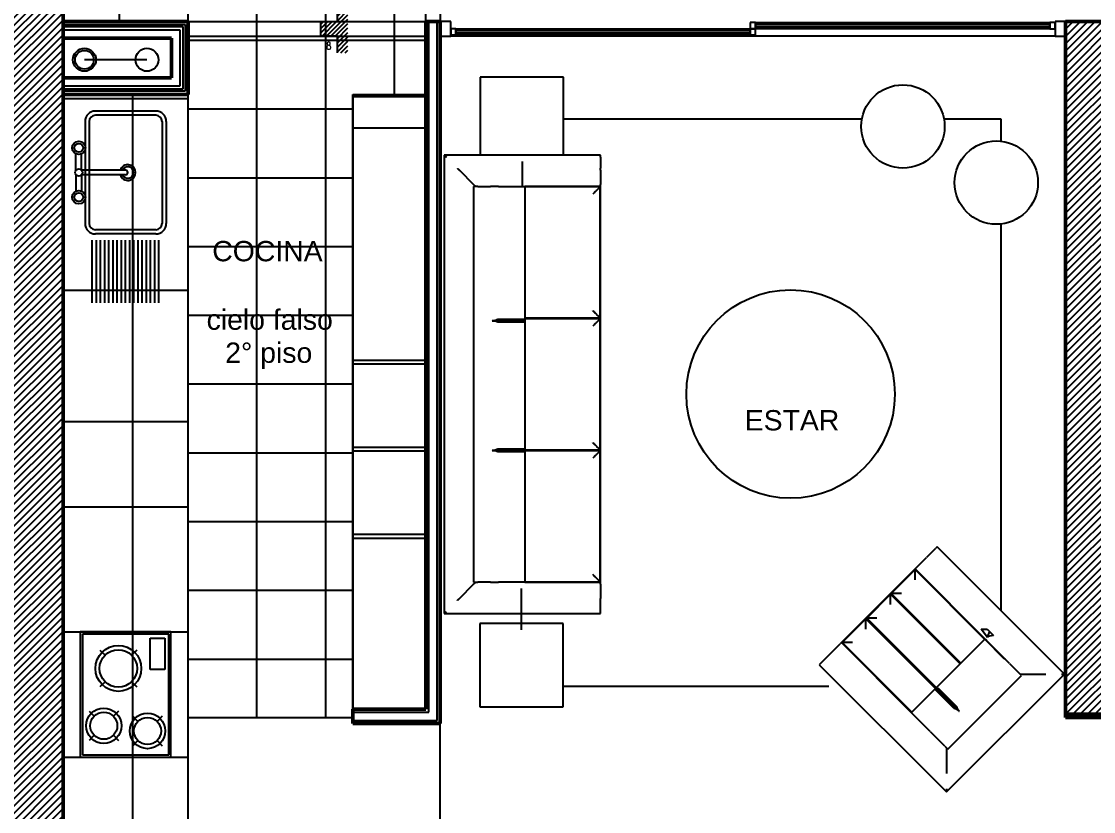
# Model space of a CAD drawing. Header units: millimetres. Extents: x -42700 to 155289, y -7931 to 68797.
# Drawn here: x 13645 to 18790, y 35698 to 39490 of the extents above; entities that cross this region are included whole.
import ezdxf

# ---------------------------------------------------------------- set-up
doc = ezdxf.new("R2010")
doc.units = ezdxf.units.MM
doc.layers.add('01 arquitectura', color=8, linetype='Continuous')
doc.styles.add('Arial_2', font='arial.ttf', dxfattribs={"height": 0.0975})
doc.styles.add('ROMANS', font='romans')

msp = doc.modelspace()

# ---------------------------------------------------------------- hatches: boundary and pattern name
at = {"layer": '01 arquitectura'}
h = msp.add_hatch(dxfattribs=at)
h.set_pattern_fill('_USER', color=9, scale=24.999937, angle=45, style=0, pattern_type=0)
h.set_pattern_definition([(45, (13544.71, 33609.606), (-17.677625, 17.677625), [])])
h.paths.add_polyline_path([(13544.711, 33609.606), (18789.698, 33609.606), (18789.698, 33909.605), (13844.71, 33909.605), (13844.71, 41194.587), (13544.711, 41194.587)])
h = msp.add_hatch(dxfattribs=at)
h.set_pattern_fill('FP_19', color=9, scale=999.9975, style=0, pattern_type=2)
h.set_pattern_definition([(90, (4214.73, 24219.63), (-329.999, 0), []), (180, (4214.73, 24219.63), (0, -329.999), [])])
h.paths.add_polyline_path([(15073.11, 36149.6), (15234.707, 36149.6), (15234.707, 39139.592), (15584.706, 39139.592), (15584.706, 41039.587), (13844.71, 41039.587), (13844.71, 40939.588), (14489.709, 40939.588), (14489.709, 40339.589), (13844.71, 40339.589), (13844.71, 40057.09), (14329.709, 40057.09), (14329.709, 39572.091), (13844.71, 39572.091), (13844.71, 39489.591), (14444.709, 39489.591), (14444.709, 36149.6)])
h = msp.add_hatch(dxfattribs=at)
h.set_pattern_fill('_USER', color=9, scale=14.999962, angle=45, style=0, pattern_type=0)
h.set_pattern_definition([(45, (-111344.258, -91297.096), (-10.6065752, 10.6065752), [])])
h.paths.add_polyline_path([(15210.792, 39569.591), (15160.792, 39569.591), (15160.792, 39489.591), (15080.792, 39489.591), (15080.792, 39419.591), (15160.792, 39419.591), (15160.792, 39339.592), (15210.792, 39339.592)])
h = msp.add_hatch(dxfattribs=at)
h.set_pattern_fill('_USER', color=9, scale=24.999937, angle=45, style=0, pattern_type=0)
h.set_pattern_definition([(45, (18654.698, 36164.6), (-17.67763, 17.67763), [])])
h.paths.add_polyline_path([(18654.698, 36164.599), (18654.698, 39489.591), (18954.697, 39489.591), (18954.697, 36869.598), (18954.697, 36799.598), (18954.697, 36544.599), (18954.697, 36494.599), (18954.697, 36164.599)])

# ---------------------------------------------------------------- linework, layer by layer
at = {"layer": '01 arquitectura', "color": 8, "lineweight": 50}
for p, q in [((13844.71, 33909.605), (13844.71, 41194.587)), ((14444.709, 39489.591), (13844.71, 39489.591)), ((14444.709, 39139.592), (14444.709, 39489.591)), ((15584.706, 39489.591), (15584.706, 36189.599)), ((15654.706, 39489.591), (15584.706, 39489.591)), ((15654.706, 36119.6), (15654.706, 39489.591)), ((18954.697, 39489.591), (18654.698, 39489.591)), ((18654.698, 39489.591), (18654.698, 36164.599)), ((13844.71, 39409.591), (14364.709, 39409.591)), ((14364.709, 39409.591), (14364.709, 39219.592)), ((14364.709, 39219.592), (13844.71, 39219.592)), ((13844.71, 39139.592), (14444.709, 39139.592)), ((15584.706, 36189.599), (15234.707, 36189.599)), ((15234.707, 36189.599), (15234.707, 36119.6)), ((15234.707, 36119.6), (15654.706, 36119.6)), ((18654.698, 36164.599), (18954.697, 36164.599)), ((18654.698, 36164.599), (18654.698, 36149.6)), ((18654.698, 36149.6), (19794.695, 36149.6))]:
    msp.add_line(p, q, dxfattribs=at)
at = {"layer": '01 arquitectura', "color": 8}
for p, q in [((15584.706, 39139.592), (15584.706, 41039.587)), ((13844.71, 39474.591), (14429.709, 39474.591)), ((13844.71, 39464.591), (14419.709, 39464.591)), ((14419.709, 39464.591), (14419.709, 39164.592)), ((14429.709, 39474.591), (14429.709, 39154.592)), ((14444.709, 39489.591), (15582.64, 39489.591)), ((15599.706, 36174.599), (15599.706, 39489.591)), ((15639.706, 36134.6), (15639.706, 39489.591)), ((17167.202, 39484.591), (18579.698, 39484.591)), ((13844.71, 39449.591), (14404.709, 39449.591)), ((14404.709, 39449.591), (14404.709, 39179.592)), ((14444.709, 39419.591), (15582.64, 39419.591)), ((18604.698, 39419.591), (15704.706, 39419.591)), ((15729.705, 39454.591), (17142.202, 39454.591)), ((17142.202, 39424.591), (15729.705, 39424.591)), ((18579.698, 39454.591), (17167.202, 39454.591)), ((14247.082, 39305.64), (13947.083, 39305.64)), ((16246.724, 39222.92), (15846.725, 39222.92)), ((15846.725, 39222.92), (15846.725, 38847.921)), ((16246.724, 38847.84), (16246.724, 39222.92)), ((14404.709, 39179.592), (13844.71, 39179.592)), ((14419.709, 39164.592), (13844.71, 39164.592)), ((14429.709, 39154.592), (13844.71, 39154.592)), ((14444.709, 39139.592), (13844.71, 39139.592)), ((14446.775, 39139.592), (13844.71, 39139.592)), ((13844.71, 39119.592), (14444.709, 39119.592)), ((14179.709, 35509.601), (14179.709, 39139.592)), ((14444.709, 35509.601), (14444.709, 39139.592)), ((15234.707, 36149.6), (15234.707, 39139.592)), ((15234.707, 39139.592), (15584.706, 39139.592)), ((15234.707, 39139.592), (15234.707, 36189.599)), ((15234.707, 39139.592), (15576.772, 39139.592)), ((15234.707, 39129.592), (15584.706, 39129.592)), ((15584.706, 36189.599), (15584.706, 39139.592)), ((14289.709, 39059.592), (13999.71, 39059.592)), ((13949.71, 39009.592), (13949.71, 38519.594)), ((13969.71, 39009.592), (13969.71, 38519.594)), ((14289.709, 39039.592), (13999.71, 39039.592)), ((14319.709, 39009.592), (14319.709, 38519.594)), ((14339.709, 39009.592), (14339.709, 38519.594)), ((16246.724, 39022.92), (17678.421, 39022.92)), ((18071.345, 39022.92), (18344.643, 39022.92)), ((18344.643, 39022.92), (18344.643, 38914.883)), ((15234.707, 38979.592), (15584.706, 38979.592)), ((13906.185, 38775.413), (13906.185, 38853.941)), ((13933.235, 38775.413), (13933.235, 38853.941)), ((16423.916, 38847.921), (15673.918, 38847.921)), ((15673.918, 38847.921), (15673.918, 36647.926)), ((16423.916, 38837.921), (16423.916, 38847.921)), ((16048.917, 38697.921), (16048.917, 38817.921)), ((16423.916, 38837.921), (16423.916, 38784.996)), ((13906.185, 38753.773), (13906.185, 38675.245)), ((14144.232, 38775.413), (13933.235, 38775.413)), ((14144.232, 38753.773), (13933.235, 38753.773)), ((13933.235, 38753.773), (13933.235, 38675.245)), ((15746.239, 38775.599), (15814.871, 38706.967)), ((16423.916, 38775.599), (16423.916, 38784.996)), ((16423.916, 38775.599), (16423.916, 38706.967)), ((15814.674, 38697.921), (15814.674, 36797.926)), ((15834.413, 38697.921), (15814.674, 38697.921)), ((15834.413, 38697.921), (15895.493, 38697.921)), ((15933.944, 38697.921), (15895.493, 38697.921)), ((15933.944, 38697.921), (16060.77, 38697.921)), ((16061.976, 38697.921), (16060.77, 38697.921)), ((16060.77, 38697.921), (16423.916, 38697.921)), ((16421.416, 38695.421), (16061.856, 38695.421)), ((16421.416, 38695.421), (16061.856, 38695.421)), ((16421.416, 38697.921), (16061.857, 38697.921)), ((16061.857, 38697.421), (16421.416, 38697.421)), ((16061.976, 36797.926), (16061.976, 38697.921)), ((16421.416, 38697.421), (16421.416, 38697.921)), ((16421.416, 38697.421), (16421.416, 38695.421)), ((16421.416, 38067.089), (16421.416, 38695.421)), ((16423.916, 38697.921), (16423.916, 38706.967)), ((16423.916, 36797.926), (16423.916, 38697.921)), ((14289.709, 38489.594), (13999.71, 38489.594)), ((18344.643, 38517.273), (18344.643, 36662.743)), ((13984.71, 38139.595), (13984.71, 38439.594)), ((14289.709, 38469.594), (13999.71, 38469.594)), ((14004.71, 38139.595), (14004.71, 38439.594)), ((14024.71, 38139.595), (14024.71, 38439.594)), ((14044.71, 38139.595), (14044.71, 38439.594)), ((14064.71, 38139.595), (14064.71, 38439.594)), ((14084.71, 38139.595), (14084.71, 38439.594)), ((14104.71, 38139.595), (14104.71, 38439.594)), ((14124.71, 38139.595), (14124.71, 38439.594)), ((14144.709, 38139.595), (14144.709, 38439.594)), ((14164.709, 38139.595), (14164.709, 38439.594)), ((14184.709, 38139.595), (14184.709, 38439.594)), ((14204.709, 38139.595), (14204.709, 38439.594)), ((14224.709, 38139.595), (14224.709, 38439.594)), ((14244.709, 38139.595), (14244.709, 38439.594)), ((14264.709, 38139.595), (14264.709, 38439.594)), ((14284.709, 38139.595), (14284.709, 38439.594)), ((14304.709, 38139.595), (14304.709, 38439.594)), ((13844.71, 38199.594), (14444.709, 38199.594)), ((16037.65, 38053.523), (15904.376, 38053.523)), ((15904.376, 38053.523), (16037.65, 38053.523)), ((16037.65, 38053.523), (15904.376, 38053.523)), ((15933.944, 38060.557), (16057.426, 38060.557)), ((16057.426, 38046.489), (15933.944, 38046.489)), ((16057.426, 38060.557), (16057.426, 38046.489)), ((16061.857, 38067.089), (16421.416, 38067.089)), ((16061.857, 38067.089), (16421.416, 38067.089)), ((16421.416, 38065.089), (16061.857, 38065.089)), ((16421.416, 38064.589), (16061.857, 38064.589)), ((16061.857, 38064.589), (16421.416, 38064.589)), ((16061.857, 38064.089), (16421.416, 38064.089)), ((16421.416, 38062.089), (16061.857, 38062.089)), ((16421.416, 38062.089), (16061.857, 38062.089)), ((16421.416, 38067.089), (16421.416, 38065.089)), ((16421.416, 38064.589), (16421.416, 38065.089)), ((16421.416, 38064.089), (16421.416, 38064.589)), ((16421.416, 38064.089), (16421.416, 38062.089)), ((16421.416, 37433.758), (16421.416, 38062.089)), ((15234.707, 37864.595), (15584.706, 37864.595)), ((15234.707, 37846.595), (15584.706, 37846.595)), ((13844.71, 37569.596), (14444.709, 37569.596)), ((15234.707, 37446.596), (15584.706, 37446.596)), ((15234.707, 37428.596), (15584.706, 37428.596)), ((15904.376, 37431.258), (16037.65, 37431.258)), ((16037.65, 37431.258), (15904.376, 37431.258)), ((15904.376, 37431.258), (16037.65, 37431.258)), ((15933.944, 37438.291), (16057.426, 37438.291)), ((16057.426, 37424.224), (15933.944, 37424.224)), ((16057.426, 37438.291), (16057.426, 37424.224)), ((16061.857, 37433.758), (16421.416, 37433.758)), ((16061.857, 37433.758), (16421.416, 37433.758)), ((16421.416, 37431.758), (16061.857, 37431.758)), ((16421.416, 37431.258), (16061.857, 37431.258)), ((16061.857, 37431.258), (16421.416, 37431.258)), ((16061.857, 37430.758), (16421.416, 37430.758)), ((16421.416, 37428.758), (16061.857, 37428.758)), ((16421.416, 37428.758), (16061.857, 37428.758)), ((16421.416, 37433.758), (16421.416, 37431.758)), ((16421.416, 37431.258), (16421.416, 37431.758)), ((16421.416, 37430.758), (16421.416, 37431.258)), ((16421.416, 37430.758), (16421.416, 37428.758)), ((16421.416, 36800.426), (16421.416, 37428.758)), ((13844.71, 37159.597), (14444.709, 37159.597)), ((15234.707, 37028.597), (15584.706, 37028.597)), ((15234.707, 37010.597), (15584.706, 37010.597)), ((17994.643, 36923.755), (18032.067, 36961.178)), ((18039.138, 36968.249), (18032.067, 36961.178)), ((18649.794, 36357.593), (18039.138, 36968.249)), ((17939.468, 36868.58), (17987.999, 36917.11)), ((17994.643, 36923.755), (17987.999, 36917.11)), ((17933.072, 36862.183), (17579.519, 36508.631)), ((17933.072, 36858.648), (17818.757, 36744.332)), ((17939.468, 36868.58), (17933.072, 36862.183)), ((17933.072, 36862.183), (18269.855, 36525.401)), ((17933.072, 36858.648), (17934.486, 36860.062)), ((18267.649, 36524.07), (17933.072, 36858.648)), ((18267.649, 36524.07), (17933.072, 36858.648)), ((17934.84, 36860.415), (17934.486, 36860.062)), ((17934.486, 36860.062), (18269.06, 36525.488)), ((18269.413, 36525.842), (17934.84, 36860.415)), ((15746.239, 36720.247), (15814.871, 36788.88)), ((15814.674, 36797.926), (15834.413, 36797.926)), ((15895.493, 36797.926), (15834.413, 36797.926)), ((15895.493, 36797.926), (15933.944, 36797.926)), ((16060.77, 36797.926), (15933.944, 36797.926)), ((16060.77, 36797.926), (16061.976, 36797.926)), ((16423.916, 36797.926), (16060.77, 36797.926)), ((16061.857, 36800.426), (16421.416, 36800.426)), ((16061.857, 36800.426), (16421.416, 36800.426)), ((16421.416, 36798.426), (16061.857, 36798.426)), ((16061.857, 36797.926), (16421.416, 36797.926)), ((16421.416, 36800.426), (16421.416, 36798.426)), ((16421.416, 36797.926), (16421.416, 36798.426)), ((16423.916, 36788.88), (16423.916, 36797.926)), ((16423.916, 36788.88), (16423.916, 36720.247)), ((16044.649, 36569.598), (16044.649, 36767.926)), ((17815.221, 36740.797), (17700.906, 36626.482)), ((17815.221, 36740.797), (17816.635, 36742.211)), ((18149.795, 36406.223), (17815.221, 36740.797)), ((18149.795, 36406.223), (17815.221, 36740.797)), ((17816.989, 36742.565), (17816.635, 36742.211)), ((17816.635, 36742.211), (18151.209, 36407.638)), ((17817.342, 36742.918), (17816.989, 36742.565)), ((18151.562, 36407.991), (17816.989, 36742.565)), ((17816.989, 36742.565), (18151.562, 36407.991)), ((17817.342, 36742.918), (17818.757, 36744.332)), ((18151.916, 36408.345), (17817.342, 36742.918)), ((17818.757, 36744.332), (18153.33, 36409.759)), ((17818.757, 36744.332), (18153.33, 36409.759)), ((16423.916, 36710.851), (16423.916, 36720.247)), ((16423.916, 36657.926), (16423.916, 36710.851)), ((15673.918, 36647.926), (16423.916, 36647.926)), ((16423.916, 36647.926), (16423.916, 36657.926)), ((16244.649, 36599.598), (15844.65, 36599.598)), ((15844.65, 36599.598), (15844.65, 36199.599)), ((16244.649, 36199.599), (16244.649, 36599.598)), ((17697.37, 36622.946), (17583.055, 36508.631)), ((17697.37, 36622.946), (17698.784, 36624.36)), ((18031.944, 36288.372), (17697.37, 36622.946)), ((18031.944, 36288.372), (17697.37, 36622.946)), ((17699.138, 36624.714), (17698.784, 36624.36)), ((17698.784, 36624.36), (18033.358, 36289.787)), ((17699.492, 36625.067), (17699.138, 36624.714)), ((18033.712, 36290.14), (17699.138, 36624.714)), ((17699.138, 36624.714), (18033.712, 36290.14)), ((17699.492, 36625.067), (17700.906, 36626.482)), ((18034.065, 36290.494), (17699.492, 36625.067)), ((17700.906, 36626.482), (18035.479, 36291.908)), ((17700.906, 36626.482), (18035.479, 36291.908)), ((13844.71, 36559.599), (14444.709, 36559.599)), ((14362.209, 36559.599), (13927.21, 36559.599)), ((13927.21, 36559.599), (13927.21, 35959.6)), ((14352.209, 36549.599), (13937.21, 36549.599)), ((13937.21, 36549.599), (13937.21, 35969.6)), ((14352.209, 35969.6), (14352.209, 36549.599)), ((14362.209, 35959.6), (14362.209, 36559.599)), ((18280.74, 36533.39), (18250.718, 36572.581)), ((18250.718, 36572.581), (18278.96, 36572.581)), ((18278.96, 36572.581), (18309.059, 36542.482)), ((14262.209, 36379.398), (14262.209, 36529.398)), ((14262.209, 36529.398), (14332.209, 36529.398)), ((14332.209, 36529.398), (14332.209, 36379.398)), ((17524.592, 36453.704), (17573.123, 36502.234)), ((17579.519, 36508.631), (17573.123, 36502.234)), ((17916.302, 36171.848), (17579.519, 36508.631)), ((17581.641, 36507.216), (17581.287, 36506.863)), ((17581.287, 36506.863), (17915.861, 36172.289)), ((17581.641, 36507.216), (17583.055, 36508.631)), ((17916.214, 36172.643), (17581.641, 36507.216)), ((17583.055, 36508.631), (17917.628, 36174.057)), ((17583.055, 36508.631), (17917.628, 36174.057)), ((18269.329, 36525.926), (17915.777, 36172.373)), ((18270.182, 36525.073), (18269.329, 36525.926)), ((18270.182, 36525.073), (18272.547, 36522.708)), ((18270.967, 36521.129), (18272.547, 36522.708)), ((18358.282, 36433.814), (18270.967, 36521.129)), ((18272.547, 36522.708), (18274.776, 36520.479)), ((18274.776, 36520.479), (18365.424, 36429.831)), ((14021.321, 36472.987), (14046.07, 36448.238)), ((14198.098, 36472.987), (14173.349, 36448.238)), ((17517.948, 36447.059), (17480.525, 36409.636)), ((17524.592, 36453.704), (17517.948, 36447.059)), ((18387.05, 36408.205), (18365.424, 36429.831)), ((14332.209, 36379.398), (14262.209, 36379.398)), ((17480.525, 36409.636), (17473.454, 36402.565)), ((17473.454, 36402.565), (18084.11, 35791.909)), ((18387.05, 36408.205), (18430.24, 36365.015)), ((18084.11, 35791.909), (18649.794, 36357.593)), ((18090.646, 35997.504), (18444.198, 36351.057)), ((18444.198, 36351.057), (18430.24, 36365.015)), ((18450.455, 36357.593), (18547.516, 36357.593)), ((14046.07, 36320.96), (14021.321, 36296.211)), ((14173.349, 36320.96), (14198.098, 36296.211)), ((16246.724, 36299.599), (17519.513, 36299.599)), ((18031.871, 36282.033), (18041.819, 36291.98)), ((18119.186, 36194.718), (18031.871, 36282.033)), ((18041.819, 36291.98), (18129.133, 36204.666)), ((18050.829, 36273.023), (18145.068, 36178.784)), ((18145.068, 36178.784), (18050.829, 36273.023)), ((18050.829, 36273.023), (18145.068, 36178.784)), ((13968.999, 36180.31), (13993.748, 36155.562)), ((14110.42, 36180.31), (14085.672, 36155.562)), ((15234.707, 36189.599), (15584.706, 36189.599)), ((15234.707, 36174.599), (15599.706, 36174.599)), ((15844.65, 36199.599), (16244.649, 36199.599)), ((17915.777, 36172.373), (17916.63, 36171.521)), ((18006.309, 36081.841), (17916.63, 36171.521)), ((14178.999, 36155.31), (14203.747, 36130.562)), ((14320.42, 36155.31), (14295.671, 36130.562)), ((14444.709, 36149.6), (15234.707, 36149.6)), ((15234.707, 36134.6), (15639.706, 36134.6)), ((15654.706, 36119.6), (15234.707, 36119.6)), ((15654.706, 33909.605), (15654.706, 36119.6)), ((18006.309, 36081.841), (18033.498, 36054.652)), ((13993.748, 36063.638), (13968.999, 36038.889)), ((14085.672, 36063.638), (14110.42, 36038.889)), ((14203.747, 36038.638), (14178.999, 36013.889)), ((14295.671, 36038.638), (14320.42, 36013.889)), ((18076.688, 36011.462), (18033.498, 36054.652)), ((13937.21, 35969.6), (14352.209, 35969.6)), ((18076.688, 36011.462), (18090.646, 35997.504)), ((18084.11, 35991.247), (18084.11, 35894.187)), ((13844.71, 35959.6), (14444.709, 35959.6)), ((13927.21, 35959.6), (14362.209, 35959.6))]:
    msp.add_line(p, q, dxfattribs=at)
at = {"layer": '01 arquitectura', "color": 8, "lineweight": 25}
for p, q in [((15584.706, 39489.591), (15584.706, 39539.591)), ((15654.706, 39539.591), (15654.706, 39489.591)), ((15704.706, 39489.591), (15654.706, 39489.591)), ((15704.706, 39419.591), (15704.706, 39489.591)), ((17167.202, 39484.591), (17142.202, 39484.591)), ((17142.202, 39484.591), (17142.202, 39454.591)), ((17167.202, 39454.591), (17167.202, 39484.591)), ((18579.698, 39474.591), (17167.202, 39474.591)), ((17167.202, 39474.591), (17167.202, 39464.591)), ((17167.202, 39464.591), (18579.698, 39464.591)), ((18604.698, 39484.591), (18579.698, 39484.591)), ((18579.698, 39484.591), (18579.698, 39454.591)), ((18579.698, 39464.591), (18579.698, 39474.591)), ((18654.698, 39489.591), (18604.698, 39489.591)), ((18604.698, 39489.591), (18604.698, 39419.591)), ((18604.698, 39454.591), (18604.698, 39484.591)), ((15654.706, 39419.591), (15704.706, 39419.591)), ((15729.705, 39454.591), (15704.706, 39454.591)), ((15704.706, 39454.591), (15704.706, 39424.591)), ((15704.706, 39424.591), (15729.705, 39424.591)), ((15729.705, 39424.591), (15729.705, 39454.591)), ((17142.202, 39444.591), (15729.705, 39444.591)), ((15729.705, 39444.591), (15729.705, 39434.591)), ((15729.705, 39434.591), (17142.202, 39434.591)), ((17142.202, 39454.591), (17167.202, 39454.591)), ((17167.202, 39454.591), (17142.202, 39454.591)), ((17142.202, 39454.591), (17142.202, 39424.591)), ((17142.202, 39434.591), (17142.202, 39444.591)), ((17142.202, 39424.591), (17167.202, 39424.591)), ((17167.202, 39424.591), (17167.202, 39454.591)), ((18579.698, 39454.591), (18604.698, 39454.591)), ((18604.698, 39419.591), (18654.698, 39419.591))]:
    msp.add_line(p, q, dxfattribs=at)
at = {"layer": '01 arquitectura', "color": 8, "lineweight": 18}
msp.add_line((15584.706, 39139.592), (15234.707, 39139.592), dxfattribs=at)
at = {"layer": '01 arquitectura', "color": 8, "linetype": 'Continuous'}
msp.add_lwpolyline([(15160.792, 39339.592), (15160.792, 39419.591), (15080.792, 39419.591), (15080.792, 39489.591), (15160.792, 39489.591), (15160.792, 39569.591)], dxfattribs=at)
at = {"layer": '01 arquitectura', "color": 8, "flags": 128}
msp.add_lwpolyline([(18309.059, 36542.482), (18299.138, 36541.88), (18290.875, 36540.101), (18284.648, 36537.227), (18280.74, 36533.39)], dxfattribs=at)
at = {"layer": '01 arquitectura', "color": 8}
for centre, radius in [((13947.083, 39305.64), 55), ((14247.082, 39305.64), 55), ((13947.083, 39305.64), 45), ((17874.883, 38985.47), 199.999), ((13919.71, 38883.048), 32.096), ((13919.71, 38883.048), 21.276), ((18322.818, 38716.078), 199.999), ((13919.71, 38764.593), 17.321), ((13919.71, 38646.138), 32.096), ((13919.71, 38646.138), 21.276), ((17335.987, 37701.539), 499.999), ((14109.71, 36384.599), 110), ((14109.71, 36384.599), 90), ((14039.71, 36109.6), 85), ((14039.71, 36109.6), 65), ((14249.709, 36084.6), 85), ((14249.709, 36084.6), 65)]:
    msp.add_circle(centre, radius, dxfattribs=at)
for centre, radius, start, end in [((13999.71, 39009.592), 50, 90, 180), ((14289.709, 39009.592), 50, 0, 90), ((13999.71, 39009.592), 30, 90, 180), ((14289.709, 39009.592), 30, 0, 90), ((14154.709, 38764.593), 38, 196.543504, 163.456496), ((14154.709, 38764.593), 27.5, 203.170178, 156.829822), ((14144.232, 38764.593), 10.82, 270, 90), ((13999.71, 38519.594), 50, 180, 270), ((13999.71, 38519.594), 30, 180, 270), ((14289.709, 38519.594), 50, 270, 0), ((14289.709, 38519.594), 30, 270, 0)]:
    msp.add_arc(centre, radius, start, end, dxfattribs=at)
for centre, major_axis, start_param, end_param in [((16037.65, 38088.523), (0, 35), 3.14159265, 3.7867051), ((16037.65, 38018.523), (0, 35), -0.64511244, 0), ((16037.65, 37466.258), (0, 35), 3.14159265, 3.7867051), ((16037.65, 37396.258), (0, 35), -0.64511244, 0), ((18314.673, 36536.868), (24.749, 24.749), 1.57079633, 2.4276975), ((18265.176, 36487.37), (24.749, 24.749), 0.52990094, 0.64511244), ((18026.08, 36248.274), (24.749, 24.749), 6.28318531, 6.92829775), ((18075.577, 36297.772), (24.749, 24.749), 2.49648021, 3.14159265)]:
    msp.add_ellipse(centre, major_axis=major_axis, ratio=0.93969262, start_param=start_param, end_param=end_param, dxfattribs=at)
for points, knots in [([(15673.918, 38847.921), (15673.922, 38847.921), (15674.088, 38847.748), (15674.655, 38847.186), (15675.233, 38846.606), (15675.84, 38845.998), (15676.398, 38845.444), (15676.989, 38844.848), (15677.814, 38844.026), (15678.724, 38843.117), (15679.488, 38842.347), (15680.29, 38841.551), (15681.739, 38840.102), (15683.026, 38838.793), (15683.918, 38837.921)], [0, 0, 0, 0, 0.16666667, 0.25, 0.33333333, 0.41666667, 0.45833333, 0.5, 0.58333333, 0.66666667, 0.70833333, 0.75, 0.83333333, 1, 1, 1, 1]), ([(15736.842, 38784.996), (15737.673, 38784.182), (15738.875, 38782.96), (15740.435, 38781.404), (15741.549, 38780.29), (15742.591, 38779.246), (15743.551, 38778.288), (15744.407, 38777.431), (15745.404, 38776.437), (15745.952, 38775.878), (15746.239, 38775.599)], [0, 0, 0, 0, 0.2, 0.3, 0.4, 0.5, 0.6, 0.7, 0.8, 1, 1, 1, 1]), ([(16421.416, 38695.421), (16421.416, 38695.408), (16420.812, 38694.824), (16418.844, 38692.843), (16416.814, 38690.82), (16414.688, 38688.695), (16412.749, 38686.742), (16410.66, 38684.673), (16407.784, 38681.785), (16404.602, 38678.601), (16401.907, 38675.925), (16399.124, 38673.12), (16394.052, 38668.048), (16389.47, 38663.544), (16386.416, 38660.421)], [0, 0, 0, 0, 0.16666667, 0.25, 0.33333333, 0.41666667, 0.45833333, 0.5, 0.58333333, 0.66666667, 0.70833333, 0.75, 0.83333333, 1, 1, 1, 1]), ([(16421.416, 38067.089), (16421.402, 38067.089), (16420.819, 38067.693), (16418.838, 38069.661), (16416.815, 38071.692), (16414.69, 38073.817), (16412.737, 38075.756), (16410.668, 38077.845), (16407.78, 38080.722), (16404.596, 38083.903), (16401.92, 38086.598), (16399.115, 38089.382), (16394.043, 38094.454), (16389.539, 38099.035), (16386.416, 38102.089)], [0, 0, 0, 0, 0.16666667, 0.25, 0.33333333, 0.41666667, 0.45833333, 0.5, 0.58333333, 0.66666667, 0.70833333, 0.75, 0.83333333, 1, 1, 1, 1]), ([(15904.376, 38053.523), (15905.459, 38053.541), (15907.621, 38053.644), (15910.282, 38053.929), (15912.368, 38054.27), (15913.906, 38054.585), (15915.415, 38054.937), (15916.893, 38055.303), (15918.332, 38055.696), (15919.729, 38056.127), (15921.086, 38056.572), (15922.404, 38057.005), (15923.676, 38057.441), (15924.897, 38057.892), (15926.069, 38058.331), (15927.193, 38058.731), (15928.264, 38059.107), (15929.277, 38059.471), (15930.228, 38059.796), (15931.412, 38060.147), (15932.723, 38060.437), (15933.573, 38060.54), (15933.944, 38060.557)], [0, 0, 0, 0, 0.08333333, 0.16666667, 0.20833333, 0.25, 0.29166667, 0.33333333, 0.375, 0.41666667, 0.45833333, 0.5, 0.54166667, 0.58333333, 0.625, 0.66666667, 0.70833333, 0.75, 0.79166667, 0.83333333, 0.91666667, 1, 1, 1, 1]), ([(15933.944, 38046.489), (15933.573, 38046.505), (15932.723, 38046.608), (15931.412, 38046.898), (15930.228, 38047.25), (15929.277, 38047.575), (15928.264, 38047.939), (15927.193, 38048.314), (15926.069, 38048.715), (15924.897, 38049.154), (15923.676, 38049.604), (15922.404, 38050.04), (15921.086, 38050.474), (15919.729, 38050.918), (15918.332, 38051.349), (15916.893, 38051.742), (15915.415, 38052.109), (15913.906, 38052.461), (15912.368, 38052.775), (15910.282, 38053.116), (15907.621, 38053.401), (15905.459, 38053.504), (15904.376, 38053.523)], [0, 0, 0, 0, 0.08333333, 0.16666667, 0.20833333, 0.25, 0.29166667, 0.33333333, 0.375, 0.41666667, 0.45833333, 0.5, 0.54166667, 0.58333333, 0.625, 0.66666667, 0.70833333, 0.75, 0.79166667, 0.83333333, 0.91666667, 1, 1, 1, 1]), ([(16421.416, 38062.089), (16421.416, 38062.076), (16420.812, 38061.492), (16418.844, 38059.511), (16416.814, 38057.488), (16414.688, 38055.363), (16412.749, 38053.41), (16410.66, 38051.341), (16407.784, 38048.453), (16404.602, 38045.269), (16401.907, 38042.594), (16399.124, 38039.788), (16394.052, 38034.717), (16389.47, 38030.212), (16386.416, 38027.089)], [0, 0, 0, 0, 0.16666667, 0.25, 0.33333333, 0.41666667, 0.45833333, 0.5, 0.58333333, 0.66666667, 0.70833333, 0.75, 0.83333333, 1, 1, 1, 1]), ([(16421.416, 37433.758), (16421.402, 37433.758), (16420.819, 37434.361), (16418.838, 37436.329), (16416.815, 37438.36), (16414.69, 37440.486), (16412.737, 37442.424), (16410.668, 37444.513), (16407.78, 37447.39), (16404.596, 37450.571), (16401.92, 37453.266), (16399.115, 37456.05), (16394.043, 37461.122), (16389.539, 37465.703), (16386.416, 37468.757)], [0, 0, 0, 0, 0.16666667, 0.25, 0.33333333, 0.41666667, 0.45833333, 0.5, 0.58333333, 0.66666667, 0.70833333, 0.75, 0.83333333, 1, 1, 1, 1]), ([(15904.376, 37431.258), (15905.459, 37431.276), (15907.621, 37431.379), (15910.282, 37431.664), (15912.368, 37432.005), (15913.906, 37432.319), (15915.415, 37432.672), (15916.893, 37433.038), (15918.332, 37433.431), (15919.729, 37433.862), (15921.086, 37434.306), (15922.404, 37434.74), (15923.676, 37435.176), (15924.897, 37435.627), (15926.069, 37436.065), (15927.193, 37436.466), (15928.264, 37436.842), (15929.277, 37437.205), (15930.228, 37437.531), (15931.412, 37437.882), (15932.723, 37438.172), (15933.573, 37438.275), (15933.944, 37438.291)], [0, 0, 0, 0, 0.08333333, 0.16666667, 0.20833333, 0.25, 0.29166667, 0.33333333, 0.375, 0.41666667, 0.45833333, 0.5, 0.54166667, 0.58333333, 0.625, 0.66666667, 0.70833333, 0.75, 0.79166667, 0.83333333, 0.91666667, 1, 1, 1, 1]), ([(15933.944, 37424.224), (15933.573, 37424.24), (15932.723, 37424.343), (15931.412, 37424.633), (15930.228, 37424.984), (15929.277, 37425.31), (15928.264, 37425.674), (15927.193, 37426.049), (15926.069, 37426.45), (15924.897, 37426.889), (15923.676, 37427.339), (15922.404, 37427.775), (15921.086, 37428.209), (15919.729, 37428.653), (15918.332, 37429.084), (15916.893, 37429.477), (15915.415, 37429.843), (15913.906, 37430.196), (15912.368, 37430.51), (15910.282, 37430.851), (15907.621, 37431.136), (15905.459, 37431.239), (15904.376, 37431.258)], [0, 0, 0, 0, 0.08333333, 0.16666667, 0.20833333, 0.25, 0.29166667, 0.33333333, 0.375, 0.41666667, 0.45833333, 0.5, 0.54166667, 0.58333333, 0.625, 0.66666667, 0.70833333, 0.75, 0.79166667, 0.83333333, 0.91666667, 1, 1, 1, 1]), ([(16421.416, 37428.758), (16421.416, 37428.744), (16420.812, 37428.161), (16418.844, 37426.179), (16416.814, 37424.156), (16414.688, 37422.031), (16412.749, 37420.078), (16410.66, 37418.009), (16407.784, 37415.121), (16404.602, 37411.937), (16401.907, 37409.262), (16399.124, 37406.456), (16394.052, 37401.385), (16389.47, 37396.88), (16386.416, 37393.758)], [0, 0, 0, 0, 0.16666667, 0.25, 0.33333333, 0.41666667, 0.45833333, 0.5, 0.58333333, 0.66666667, 0.70833333, 0.75, 0.83333333, 1, 1, 1, 1]), ([(17933.072, 36809.15), (17933.12, 36813.518), (17933.063, 36819.94), (17933.07, 36828.145), (17933.078, 36833.005), (17933.062, 36836.659), (17933.074, 36840.185), (17933.076, 36843.441), (17933.063, 36846.382), (17933.073, 36849.134), (17933.073, 36852.14), (17933.067, 36855.006), (17933.077, 36857.799), (17933.062, 36858.638), (17933.072, 36858.648)], [0, 0, 0, 0, 0.16666667, 0.25, 0.33333333, 0.375, 0.41666667, 0.5, 0.54166667, 0.58333333, 0.66666667, 0.75, 0.83333333, 1, 1, 1, 1]), ([(16421.416, 36800.426), (16421.402, 36800.426), (16420.819, 36801.029), (16418.838, 36802.998), (16416.815, 36805.028), (16414.69, 36807.154), (16412.737, 36809.093), (16410.668, 36811.182), (16407.78, 36814.058), (16404.596, 36817.24), (16401.92, 36819.935), (16399.115, 36822.718), (16394.043, 36827.79), (16389.539, 36832.371), (16386.416, 36835.426)], [0, 0, 0, 0, 0.16666667, 0.25, 0.33333333, 0.41666667, 0.45833333, 0.5, 0.58333333, 0.66666667, 0.70833333, 0.75, 0.83333333, 1, 1, 1, 1]), ([(17815.221, 36691.299), (17815.269, 36695.667), (17815.212, 36702.089), (17815.219, 36710.294), (17815.227, 36715.154), (17815.211, 36718.808), (17815.223, 36722.334), (17815.226, 36725.59), (17815.212, 36728.532), (17815.222, 36731.283), (17815.222, 36734.289), (17815.217, 36737.155), (17815.226, 36739.948), (17815.211, 36740.787), (17815.221, 36740.797)], [0, 0, 0, 0, 0.16666667, 0.25, 0.33333333, 0.375, 0.41666667, 0.5, 0.54166667, 0.58333333, 0.66666667, 0.75, 0.83333333, 1, 1, 1, 1]), ([(17868.254, 36744.332), (17863.886, 36744.381), (17857.465, 36744.324), (17849.26, 36744.331), (17844.399, 36744.338), (17840.745, 36744.322), (17837.22, 36744.335), (17833.963, 36744.337), (17831.022, 36744.324), (17828.27, 36744.333), (17825.264, 36744.333), (17822.398, 36744.328), (17819.606, 36744.337), (17818.766, 36744.323), (17818.757, 36744.332)], [0, 0, 0, 0, 0.16666667, 0.25, 0.33333333, 0.375, 0.41666667, 0.5, 0.54166667, 0.58333333, 0.66666667, 0.75, 0.83333333, 1, 1, 1, 1]), ([(15736.842, 36710.851), (15737.657, 36711.681), (15738.878, 36712.883), (15740.435, 36714.443), (15741.549, 36715.557), (15742.592, 36716.6), (15743.55, 36717.559), (15744.408, 36718.415), (15745.402, 36719.413), (15745.961, 36719.961), (15746.239, 36720.247)], [0, 0, 0, 0, 0.2, 0.3, 0.4, 0.5, 0.6, 0.7, 0.8, 1, 1, 1, 1]), ([(15673.918, 36647.926), (15673.918, 36647.93), (15674.09, 36648.097), (15674.653, 36648.663), (15675.233, 36649.241), (15675.84, 36649.848), (15676.394, 36650.406), (15676.991, 36650.997), (15677.813, 36651.822), (15678.722, 36652.732), (15679.492, 36653.496), (15680.287, 36654.298), (15681.736, 36655.747), (15683.045, 36657.034), (15683.918, 36657.926)], [0, 0, 0, 0, 0.16666667, 0.25, 0.33333333, 0.41666667, 0.45833333, 0.5, 0.58333333, 0.66666667, 0.70833333, 0.75, 0.83333333, 1, 1, 1, 1]), ([(17697.37, 36573.449), (17697.418, 36577.816), (17697.362, 36584.238), (17697.369, 36592.443), (17697.376, 36597.303), (17697.36, 36600.957), (17697.373, 36604.483), (17697.375, 36607.74), (17697.362, 36610.681), (17697.371, 36613.432), (17697.371, 36616.438), (17697.366, 36619.304), (17697.375, 36622.097), (17697.361, 36622.936), (17697.37, 36622.946)], [0, 0, 0, 0, 0.16666667, 0.25, 0.33333333, 0.375, 0.41666667, 0.5, 0.54166667, 0.58333333, 0.66666667, 0.75, 0.83333333, 1, 1, 1, 1]), ([(17750.403, 36626.482), (17746.035, 36626.53), (17739.614, 36626.473), (17731.409, 36626.48), (17726.548, 36626.487), (17722.894, 36626.471), (17719.369, 36626.484), (17716.112, 36626.486), (17713.171, 36626.473), (17710.42, 36626.483), (17707.414, 36626.482), (17704.547, 36626.477), (17701.755, 36626.486), (17700.915, 36626.472), (17700.906, 36626.482)], [0, 0, 0, 0, 0.16666667, 0.25, 0.33333333, 0.375, 0.41666667, 0.5, 0.54166667, 0.58333333, 0.66666667, 0.75, 0.83333333, 1, 1, 1, 1]), ([(17632.552, 36508.631), (17628.185, 36508.679), (17621.763, 36508.622), (17613.558, 36508.629), (17608.698, 36508.637), (17605.044, 36508.62), (17601.518, 36508.633), (17598.261, 36508.635), (17595.32, 36508.622), (17592.569, 36508.632), (17589.563, 36508.632), (17586.697, 36508.626), (17583.904, 36508.635), (17583.064, 36508.621), (17583.055, 36508.631)], [0, 0, 0, 0, 0.16666667, 0.25, 0.33333333, 0.375, 0.41666667, 0.5, 0.54166667, 0.58333333, 0.66666667, 0.75, 0.83333333, 1, 1, 1, 1]), ([(18547.516, 36357.593), (18547.916, 36357.587), (18548.698, 36357.595), (18550.106, 36357.592), (18551.318, 36357.593), (18552.674, 36357.592), (18554.149, 36357.593), (18555.724, 36357.593), (18557.928, 36357.591), (18559.642, 36357.604), (18560.805, 36357.593)], [0, 0, 0, 0, 0.2, 0.3, 0.4, 0.5, 0.6, 0.7, 0.8, 1, 1, 1, 1]), ([(18635.651, 36357.593), (18636.899, 36357.579), (18638.734, 36357.596), (18641.078, 36357.594), (18642.467, 36357.591), (18643.511, 36357.596), (18644.518, 36357.592), (18645.449, 36357.592), (18646.289, 36357.596), (18647.075, 36357.593), (18647.934, 36357.593), (18648.753, 36357.594), (18649.551, 36357.592), (18649.791, 36357.596), (18649.794, 36357.593)], [0, 0, 0, 0, 0.16666667, 0.25, 0.33333333, 0.375, 0.41666667, 0.5, 0.54166667, 0.58333333, 0.66666667, 0.75, 0.83333333, 1, 1, 1, 1]), ([(18145.068, 36178.784), (18144.289, 36179.537), (18142.687, 36180.993), (18140.604, 36182.673), (18138.888, 36183.907), (18137.578, 36184.772), (18136.262, 36185.59), (18134.958, 36186.376), (18133.663, 36187.116), (18132.37, 36187.799), (18131.096, 36188.444), (18129.858, 36189.069), (18128.65, 36189.66), (18127.468, 36190.205), (18126.329, 36190.724), (18125.251, 36191.235), (18124.227, 36191.727), (18123.254, 36192.186), (18122.352, 36192.629), (18121.266, 36193.217), (18120.134, 36193.939), (18119.46, 36194.468), (18119.186, 36194.718)], [0, 0, 0, 0, 0.08333333, 0.16666667, 0.20833333, 0.25, 0.29166667, 0.33333333, 0.375, 0.41666667, 0.45833333, 0.5, 0.54166667, 0.58333333, 0.625, 0.66666667, 0.70833333, 0.75, 0.79166667, 0.83333333, 0.91666667, 1, 1, 1, 1]), ([(18129.133, 36204.666), (18129.384, 36204.391), (18129.913, 36203.718), (18130.635, 36202.586), (18131.223, 36201.5), (18131.666, 36200.597), (18132.125, 36199.624), (18132.617, 36198.601), (18133.128, 36197.523), (18133.646, 36196.384), (18134.191, 36195.202), (18134.783, 36193.994), (18135.408, 36192.756), (18136.053, 36191.482), (18136.736, 36190.189), (18137.476, 36188.894), (18138.262, 36187.59), (18139.08, 36186.274), (18139.945, 36184.964), (18141.179, 36183.248), (18142.859, 36181.165), (18144.315, 36179.563), (18145.068, 36178.784)], [0, 0, 0, 0, 0.08333333, 0.16666667, 0.20833333, 0.25, 0.29166667, 0.33333333, 0.375, 0.41666667, 0.45833333, 0.5, 0.54166667, 0.58333333, 0.625, 0.66666667, 0.70833333, 0.75, 0.79166667, 0.83333333, 0.91666667, 1, 1, 1, 1]), ([(18084.11, 35894.187), (18084.104, 35893.787), (18084.111, 35893.004), (18084.108, 35891.596), (18084.11, 35890.384), (18084.109, 35889.029), (18084.11, 35887.553), (18084.11, 35885.978), (18084.107, 35883.775), (18084.121, 35882.061), (18084.11, 35880.897)], [0, 0, 0, 0, 0.2, 0.3, 0.4, 0.5, 0.6, 0.7, 0.8, 1, 1, 1, 1]), ([(18084.11, 35806.051), (18084.096, 35804.803), (18084.112, 35802.968), (18084.11, 35800.624), (18084.108, 35799.236), (18084.112, 35798.192), (18084.109, 35797.184), (18084.108, 35796.254), (18084.112, 35795.413), (18084.109, 35794.627), (18084.109, 35793.768), (18084.111, 35792.95), (18084.108, 35792.152), (18084.112, 35791.912), (18084.11, 35791.909)], [0, 0, 0, 0, 0.16666667, 0.25, 0.33333333, 0.375, 0.41666667, 0.5, 0.54166667, 0.58333333, 0.66666667, 0.75, 0.83333333, 1, 1, 1, 1])]:
    msp.add_open_spline(points, degree=3, knots=knots, dxfattribs=at)
for points in [[(15814.871, 38706.967), (15817.875, 38703.982), (15822.387, 38699.448), (15823.906, 38697.921), (15823.918, 38697.921)], [(15814.871, 36788.88), (15817.856, 36791.884), (15822.391, 36796.395), (15823.918, 36797.914), (15823.918, 36797.926)], [(18365.424, 36429.831), (18363.715, 36430.556), (18360.765, 36431.997), (18358.905, 36433.26), (18358.282, 36433.814)], [(18437.662, 36357.593), (18437.67, 36357.585), (18439.824, 36357.59), (18446.221, 36357.607), (18450.455, 36357.593)], [(18084.11, 36004.041), (18084.101, 36004.032), (18084.107, 36001.878), (18084.123, 35995.482), (18084.11, 35991.247)]]:
    msp.add_open_spline(points, degree=3, dxfattribs=at)

# ---------------------------------------------------------------- texts
at = {"layer": '01 arquitectura', "color": 8, "linetype": 'Continuous', "insert": (15107.706, 39372.767), "char_height": 34.99992, "width": 454.60397, "attachment_point": 4, "style": 'ROMANS'}
msp.add_mtext('{\\W0.8;\\T0.9;8}', dxfattribs=at)
at = {"layer": '01 arquitectura', "color": 8, "attachment_point": 1, "style": 'Arial_2'}
for s, insert, char_height, width in [('COCINA', (14560.383, 38436.089), 97.4998, 637.33997), ('cielo falso ', (14533.198, 38107.411), 97.49976, 763.60543), ('2° piso', (14622.494, 37948.661), 97.4998, 505.06186), ('ESTAR', (17115.575, 37624.367), 97.4998, 541.13771)]:
    msp.add_mtext(s, dxfattribs=dict(at, insert=insert, char_height=char_height, width=width))

doc.saveas('drawing.dxf')
